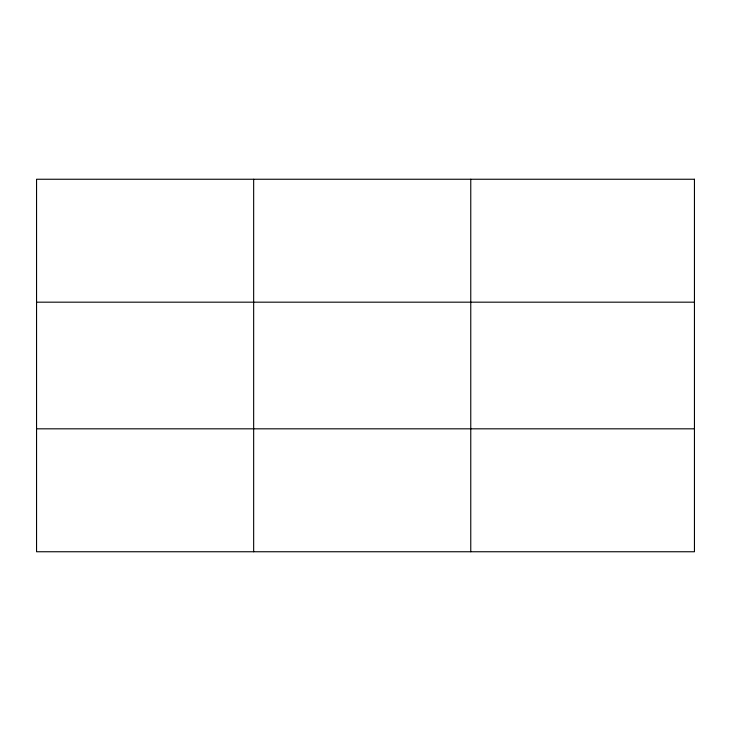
<?xml version="1.0" encoding="UTF-8"?>
<svg xmlns="http://www.w3.org/2000/svg" width="731" height="731" viewBox="0 0 731 731"><rect width="100%" height="100%" fill="white"/><g stroke="black" fill="none" stroke-linecap="round" stroke-linejoin="round"><path stroke-width="1.1" d="M253.657 179.25L253.657 551.75M470.764 179.25L470.764 551.75M36.55 302.177L694.45 302.177M36.55 428.823L694.45 428.823M694.45 179.25L694.45 551.75L36.55 551.75L36.55 179.25L694.45 179.25"/></g></svg>
